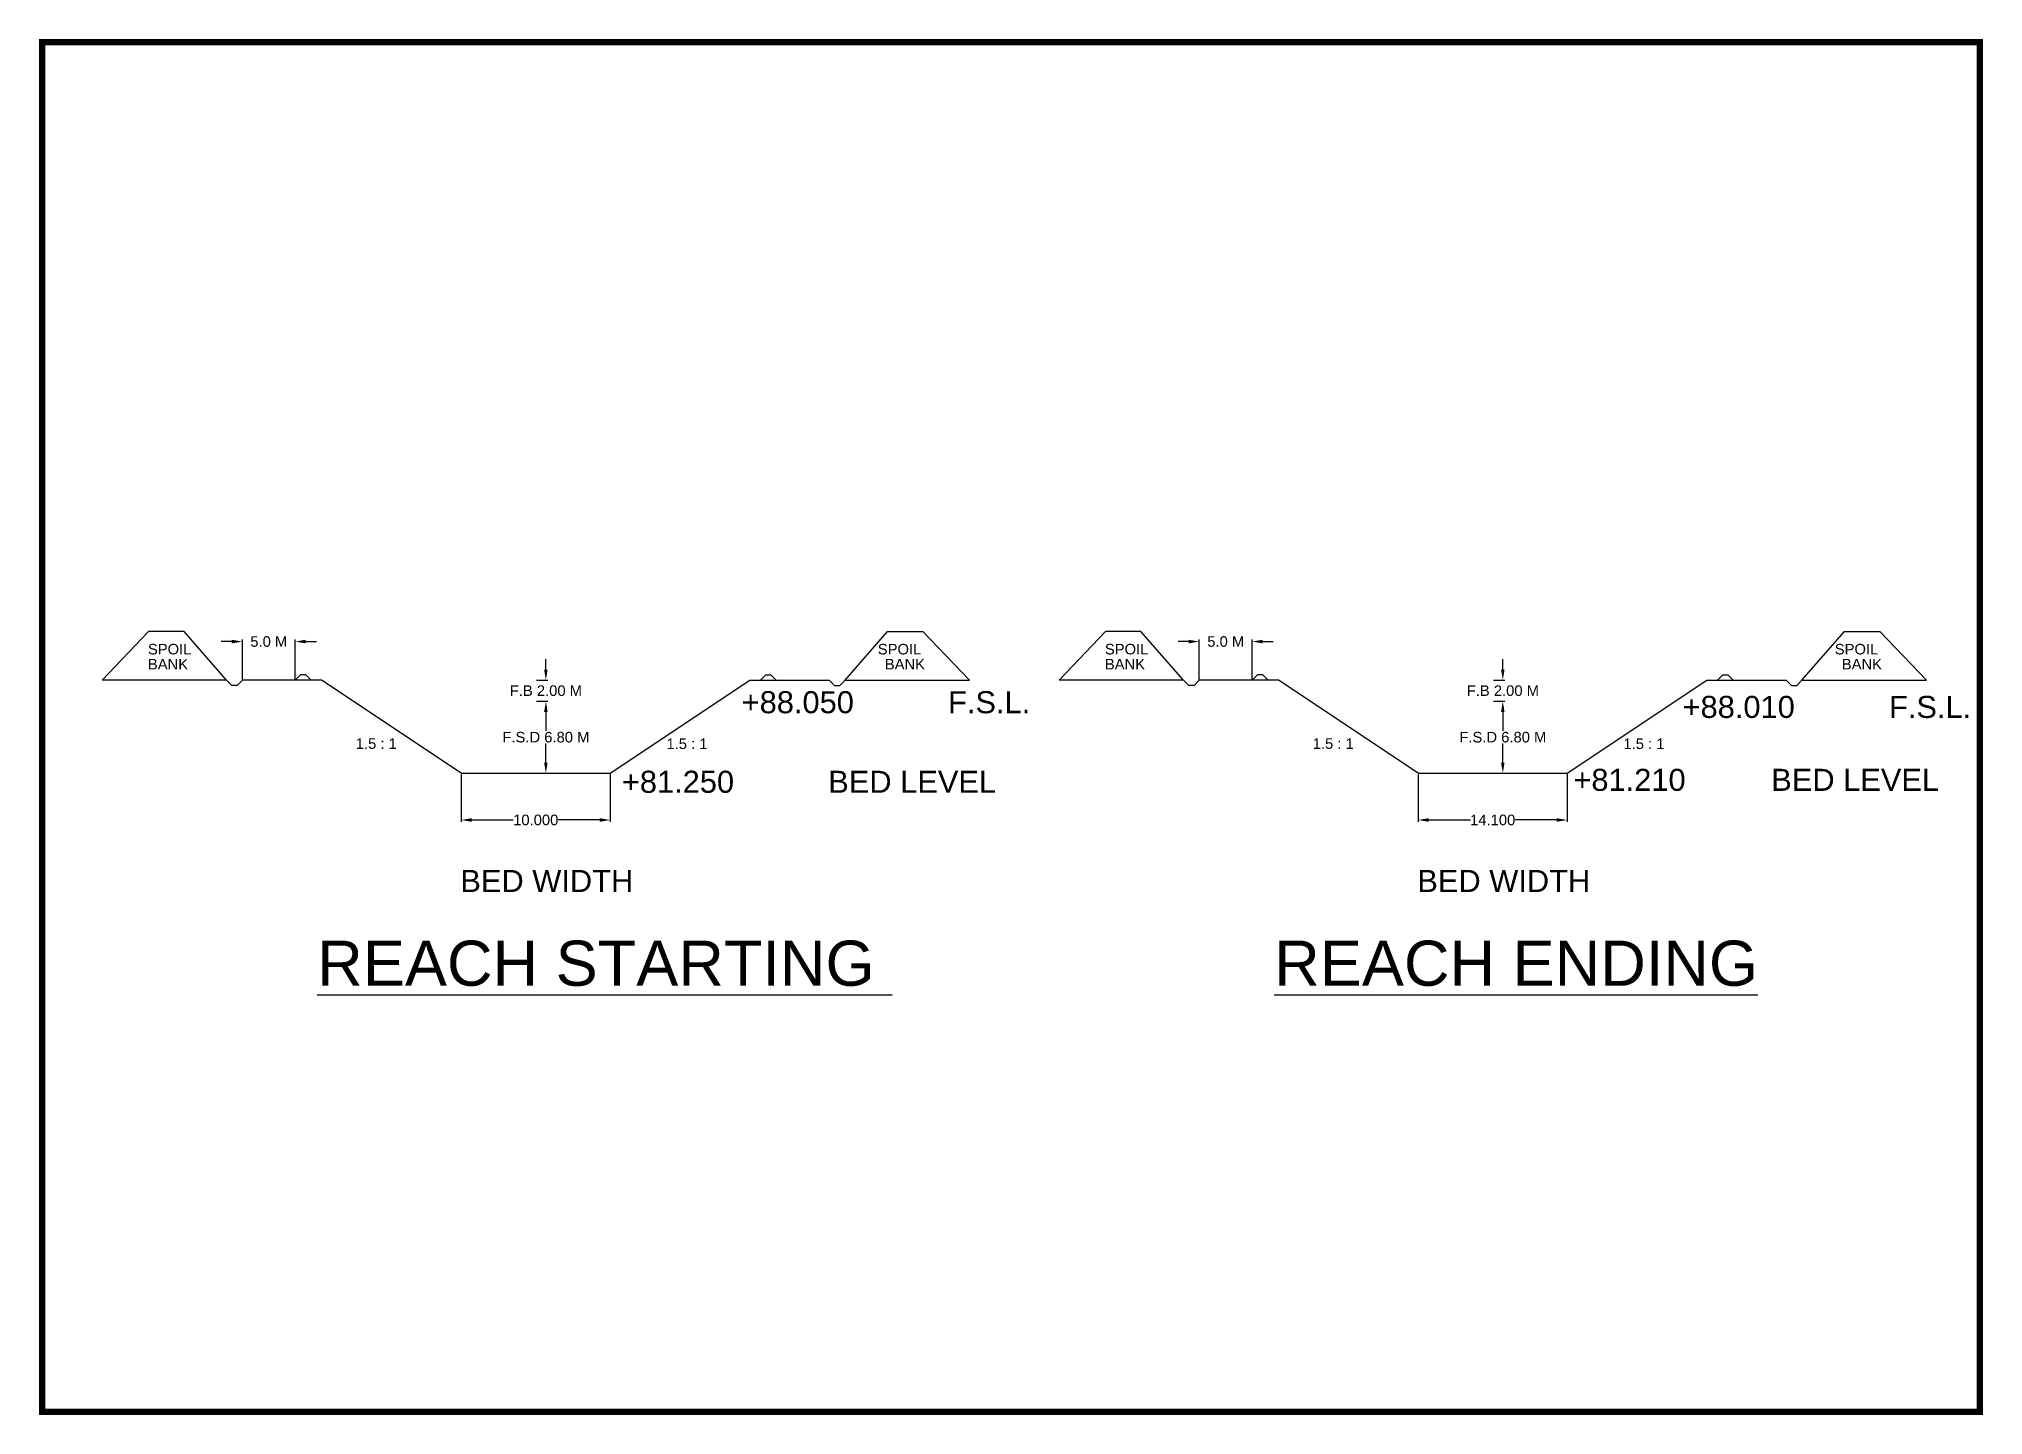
# Model space of a CAD drawing. Header units: inches. Extents: x 340 to 524, y -23 to 107.
import ezdxf

# ---------------------------------------------------------------- set-up
doc = ezdxf.new("R2010")
doc.units = ezdxf.units.IN
doc.header["$MEASUREMENT"] = 0
doc.layers.add('TEXT', color=5, linetype='Continuous')
doc.styles.get("Standard").update_dxf_attribs({"font": 'arial.ttf'})
doc.dimstyles.get("Standard").update_dxf_attribs({"dimtxt": 0.18, "dimasz": 0.18, "dimexe": 0.18, "dimexo": 0.0625, "dimgap": 0.09, "dimtad": 0, "dimtih": 1, "dimtoh": 1, "dimdec": 4, "dimzin": 0, "dimdsep": 46, "dimtxsty": 'Standard', "dimcen": 0.09, "dimadec": 0, "dimazin": 0, "dimtfac": 1, "dimtdec": 4, "dimtofl": 0, "dimtmove": 0, "dimatfit": 3, "dimfxl": 0, "dimtolj": 1, "dimtzin": 0, "dimarcsym": 0})

# ---------------------------------------------------------------- blocks, each defined once
blk = doc.blocks.new('*D11')
at = {"color": 0, "lineweight": -2}
for p, q in [((380.16, 37.46), (380.16, 32.97)), ((394.26, 37.52), (394.26, 32.97)), ((381.16, 33.15), (385.09, 33.15)), ((393.26, 33.15), (389.33, 33.15))]:
    blk.add_line(p, q, dxfattribs=at)
at = {"color": 0}
for points in [[(381.16, 33.32), (381.16, 32.98), (380.16, 33.15)], [(393.26, 33.32), (393.26, 32.98), (394.26, 33.15)]]:
    blk.add_solid(points, dxfattribs=at)
at = {"layer": 'Defpoints', "color": 0}
for p in [(380.16, 37.52), (394.26, 37.58), (394.26, 33.15)]:
    blk.add_point(p, dxfattribs=at)
at = {"color": 0, "insert": (387.21, 33.15), "char_height": 1, "attachment_point": 5}
blk.add_mtext('\\A1;10.000', dxfattribs=at)
blk = doc.blocks.new('*D15')
at = {"color": 0, "lineweight": -2}
for p, q in [((387.27, 44.38), (388.35, 44.38)), ((388.17, 43.38), (388.17, 41.59)), ((388.17, 38.58), (388.17, 40.38)), ((387.27, 37.58), (388.35, 37.58))]:
    blk.add_line(p, q, dxfattribs=at)
at = {"color": 0}
for points in [[(388, 43.38), (388.33, 43.38), (388.17, 44.38)], [(388, 38.58), (388.33, 38.58), (388.17, 37.58)]]:
    blk.add_solid(points, dxfattribs=at)
at = {"layer": 'Defpoints', "color": 0}
for p in [(387.21, 44.38), (388.17, 44.38), (387.21, 37.58)]:
    blk.add_point(p, dxfattribs=at)
at = {"color": 0, "insert": (388.17, 40.98), "char_height": 1, "attachment_point": 5}
blk.add_mtext('\\A1;F.S.D 6.80 M', dxfattribs=at)
blk = doc.blocks.new('*D12')
at = {"color": 0, "lineweight": -2}
for p, q in [((388.17, 47.38), (388.17, 48.38)), ((387.27, 46.38), (388.35, 46.38)), ((387.34, 44.38), (388.35, 44.38)), ((388.17, 43.38), (388.17, 42.38))]:
    blk.add_line(p, q, dxfattribs=at)
at = {"color": 0}
for points in [[(388, 47.38), (388.33, 47.38), (388.17, 46.38)], [(388, 43.38), (388.33, 43.38), (388.17, 44.38)]]:
    blk.add_solid(points, dxfattribs=at)
at = {"layer": 'Defpoints', "color": 0}
for p in [(387.21, 46.38), (388.17, 46.38), (387.27, 44.38)]:
    blk.add_point(p, dxfattribs=at)
at = {"color": 0, "insert": (388.17, 45.38), "char_height": 1, "attachment_point": 5}
blk.add_mtext('\\A1;F.B 2.00 M', dxfattribs=at)
blk = doc.blocks.new('*D16')
at = {"color": 0, "lineweight": -2}
for p, q in [((358.46, 50.03), (357.46, 50.03)), ((359.46, 46.45), (359.46, 50.21)), ((364.46, 46.45), (364.46, 50.21)), ((365.46, 50.03), (366.46, 50.03))]:
    blk.add_line(p, q, dxfattribs=at)
at = {"color": 0}
for points in [[(358.46, 50.2), (358.46, 49.86), (359.46, 50.03)], [(365.46, 50.2), (365.46, 49.86), (364.46, 50.03)]]:
    blk.add_solid(points, dxfattribs=at)
at = {"layer": 'Defpoints', "color": 0}
for p in [(364.46, 50.03), (359.46, 46.38), (364.46, 46.38)]:
    blk.add_point(p, dxfattribs=at)
at = {"color": 0, "insert": (361.96, 50.03), "char_height": 1, "attachment_point": 5}
blk.add_mtext('\\A1;5.0 M', dxfattribs=at)
blk = doc.blocks.new('*D13')
at = {"color": 0, "lineweight": -2}
for p, q in [((470.67, 37.46), (470.67, 32.97)), ((484.77, 37.52), (484.77, 32.97)), ((471.67, 33.15), (475.61, 33.15)), ((483.77, 33.15), (479.84, 33.15))]:
    blk.add_line(p, q, dxfattribs=at)
at = {"color": 0}
for points in [[(471.67, 33.32), (471.67, 32.98), (470.67, 33.15)], [(483.77, 33.32), (483.77, 32.98), (484.77, 33.15)]]:
    blk.add_solid(points, dxfattribs=at)
at = {"layer": 'Defpoints', "color": 0}
for p in [(470.67, 37.52), (484.77, 37.58), (484.77, 33.15)]:
    blk.add_point(p, dxfattribs=at)
at = {"color": 0, "insert": (477.72, 33.15), "char_height": 1, "attachment_point": 5}
blk.add_mtext('\\A1;14.100', dxfattribs=at)
blk = doc.blocks.new('*D17')
at = {"color": 0, "lineweight": -2}
for p, q in [((477.78, 44.38), (478.86, 44.38)), ((478.68, 43.38), (478.68, 41.59)), ((478.68, 38.58), (478.68, 40.38)), ((477.78, 37.58), (478.86, 37.58))]:
    blk.add_line(p, q, dxfattribs=at)
at = {"color": 0}
for points in [[(478.51, 43.38), (478.84, 43.38), (478.68, 44.38)], [(478.51, 38.58), (478.84, 38.58), (478.68, 37.58)]]:
    blk.add_solid(points, dxfattribs=at)
at = {"layer": 'Defpoints', "color": 0}
for p in [(477.72, 44.38), (478.68, 44.38), (477.72, 37.58)]:
    blk.add_point(p, dxfattribs=at)
at = {"color": 0, "insert": (478.68, 40.98), "char_height": 1, "attachment_point": 5}
blk.add_mtext('\\A1;F.S.D 6.80 M', dxfattribs=at)
blk = doc.blocks.new('*D14')
at = {"color": 0, "lineweight": -2}
for p, q in [((478.68, 47.38), (478.68, 48.38)), ((477.78, 46.38), (478.86, 46.38)), ((477.85, 44.38), (478.86, 44.38)), ((478.68, 43.38), (478.68, 42.38))]:
    blk.add_line(p, q, dxfattribs=at)
at = {"color": 0}
for points in [[(478.51, 47.38), (478.84, 47.38), (478.68, 46.38)], [(478.51, 43.38), (478.84, 43.38), (478.68, 44.38)]]:
    blk.add_solid(points, dxfattribs=at)
at = {"layer": 'Defpoints', "color": 0}
for p in [(477.72, 46.38), (478.68, 46.38), (477.78, 44.38)]:
    blk.add_point(p, dxfattribs=at)
at = {"color": 0, "insert": (478.68, 45.38), "char_height": 1, "attachment_point": 5}
blk.add_mtext('\\A1;F.B 2.00 M', dxfattribs=at)
blk = doc.blocks.new('*D18')
at = {"color": 0, "lineweight": -2}
for p, q in [((448.97, 50.03), (447.97, 50.03)), ((449.97, 46.45), (449.97, 50.21)), ((454.97, 46.45), (454.97, 50.21)), ((455.97, 50.03), (456.97, 50.03))]:
    blk.add_line(p, q, dxfattribs=at)
at = {"color": 0}
for points in [[(448.97, 50.2), (448.97, 49.86), (449.97, 50.03)], [(455.97, 50.2), (455.97, 49.86), (454.97, 50.03)]]:
    blk.add_solid(points, dxfattribs=at)
at = {"layer": 'Defpoints', "color": 0}
for p in [(454.97, 50.03), (449.97, 46.38), (454.97, 46.38)]:
    blk.add_point(p, dxfattribs=at)
at = {"color": 0, "insert": (452.47, 50.03), "char_height": 1, "attachment_point": 5}
blk.add_mtext('\\A1;5.0 M', dxfattribs=at)

msp = doc.modelspace()

# ---------------------------------------------------------------- linework, layer by layer
at = {"color": 106}
for p, q in [((350.59474, 50.99381), (346.19411, 46.38385)), ((353.94324, 50.99381), (350.59474, 50.99381)), ((357.96008, 46.38385), (353.94324, 50.99381)), ((416.46008, 46.38385), (420.47692, 50.99381)), ((420.47692, 50.99381), (423.82542, 50.99381)), ((423.82542, 50.99381), (428.22604, 46.38385)), ((441.10683, 50.99381), (436.7062, 46.38385)), ((444.45533, 50.99381), (441.10683, 50.99381)), ((448.47217, 46.38385), (444.45533, 50.99381)), ((506.97217, 46.38385), (510.98901, 50.99381)), ((510.98901, 50.99381), (514.33751, 50.99381)), ((514.33751, 50.99381), (518.73814, 46.38385)), ((357.96008, 46.38385), (346.19411, 46.38385)), ((358.46008, 45.88385), (357.96008, 46.38385)), ((358.96008, 45.88385), (359.46008, 46.38385)), ((366.96008, 46.38385), (359.46008, 46.38385)), ((364.96008, 46.88385), (364.46008, 46.38385)), ((365.46008, 46.88385), (364.96008, 46.88385)), ((365.46008, 46.88385), (365.96008, 46.38385)), ((380.16008, 37.58385), (366.96008, 46.38385)), ((394.26008, 37.58385), (407.46008, 46.38385)), ((407.46008, 46.38385), (414.96008, 46.38385)), ((408.96008, 46.88385), (408.46008, 46.38385)), ((408.96008, 46.88385), (409.46008, 46.88385)), ((409.46008, 46.88385), (409.96008, 46.38385)), ((415.46008, 45.88385), (414.96008, 46.38385)), ((415.96008, 45.88385), (416.46008, 46.38385)), ((416.46008, 46.38385), (428.22604, 46.38385)), ((448.47217, 46.38385), (436.7062, 46.38385)), ((448.97217, 45.88385), (448.47217, 46.38385)), ((449.47217, 45.88385), (449.97217, 46.38385)), ((457.47217, 46.38385), (449.97217, 46.38385)), ((455.47217, 46.88385), (454.97217, 46.38385)), ((455.97217, 46.88385), (455.47217, 46.88385)), ((455.97217, 46.88385), (456.47217, 46.38385)), ((470.67217, 37.58385), (457.47217, 46.38385)), ((484.77217, 37.58385), (497.97217, 46.38385)), ((497.97217, 46.38385), (505.47217, 46.38385)), ((499.47217, 46.88385), (498.97217, 46.38385)), ((499.47217, 46.88385), (499.97217, 46.88385)), ((499.97217, 46.88385), (500.47217, 46.38385)), ((505.97217, 45.88385), (505.47217, 46.38385)), ((506.47217, 45.88385), (506.97217, 46.38385)), ((506.97217, 46.38385), (518.73814, 46.38385)), ((358.96008, 45.88385), (358.46008, 45.88385)), ((415.46008, 45.88385), (415.96008, 45.88385)), ((449.47217, 45.88385), (448.97217, 45.88385)), ((505.97217, 45.88385), (506.47217, 45.88385)), ((380.16008, 37.58385), (394.26008, 37.58385)), ((470.67217, 37.58385), (484.77217, 37.58385))]:
    msp.add_line(p, q, dxfattribs=at)
at = {"layer": 'TEXT', "lineweight": 25, "ltscale": 0.2, "const_width": 0.61707}
msp.add_lwpolyline([(340.52455, 106.74004), (523.79554, 106.74004), (523.79554, -22.84551), (340.52455, -22.84551)], close=True, dxfattribs=at)

# ---------------------------------------------------------------- texts
at = {"color": 106}
for s, p in [('SPOIL', (350.52711, 48.81218)), ('SPOIL', (419.55971, 48.81218)), ('SPOIL', (441.0392, 48.81218)), ('SPOIL', (510.0718, 48.81218)), ('BANK', (350.52711, 47.39014)), ('BANK', (420.22638, 47.39014)), ('BANK', (441.0392, 47.39014)), ('BANK', (510.73847, 47.39014)), ('1.5 : 1', (370.18841, 39.88034)), ('1.5 : 1', (399.57255, 39.86191)), ('1.5 : 1', (460.7005, 39.88034)), ('1.5 : 1', (490.08464, 39.86191))]:
    msp.add_text(s, height=1, dxfattribs=at).set_placement(p)
at = {"layer": 'TEXT', "color": 106, "lineweight": 25, "ltscale": 0.2}
for s, height, p in [('+88.050           F.S.L.', 2.0864248, (406.68455, 43.25013)), ('+88.010           F.S.L.', 2.0864248, (495.67762, 42.8049)), ('+81.250           BED LEVEL', 2.0864248, (395.35349, 35.72215)), ('+81.210          BED LEVEL', 2.0864248, (485.35219, 35.90571)), ('BED WIDTH', 2.086425, (380.07939, 26.33887)), ('BED WIDTH', 2.086425, (470.59148, 26.33887)), ('%%UREACH STARTING ', 4.2719994, (366.54443, 17.46401)), ('%%UREACH ENDING', 4.2719994, (457.05652, 17.46401))]:
    msp.add_text(s, height=height, dxfattribs=at).set_placement(p)

# ---------------------------------------------------------------- dimensions: what is measured, and where the dimension line sits
at = {"color": 106}
for base, p1, p2, text, picture, middle in [((364.46008, 50.02853), (359.46008, 46.38385), (364.46008, 46.38385), '5.0 M', '*D16', (361.96008, 50.02853)), ((454.97217, 50.02853), (449.97217, 46.38385), (454.97217, 46.38385), '5.0 M', '*D18', (452.47217, 50.02853)), ((394.26008, 33.15061), (380.16008, 37.52135), (394.26008, 37.58385), '10.000', '*D11', (387.21008, 33.15061)), ((484.77217, 33.15061), (470.67217, 37.52135), (484.77217, 37.58385), '14.100', '*D13', (477.72217, 33.15061))]:
    dim = msp.add_linear_dim(base=base, p1=p1, p2=p2, text=text, dimstyle='Standard', override={"dimtxt": 1, "dimasz": 1}, dxfattribs=at)
    dim.commit()
    dim.dimension.update_dxf_attribs({"geometry": picture, "text_midpoint": middle})
for base, p1, p2, text, picture, middle in [((388.16616, 46.38385), (387.27258, 44.38385), (387.21008, 46.38385), 'F.B 2.00 M', '*D12', (388.16616, 45.38385)), ((478.67825, 46.38385), (477.78467, 44.38385), (477.72217, 46.38385), 'F.B 2.00 M', '*D14', (478.67825, 45.38385)), ((388.16616, 44.38385), (387.21008, 37.58385), (387.21008, 44.38385), 'F.S.D 6.80 M', '*D15', (388.16616, 40.98385)), ((478.67825, 44.38385), (477.72217, 37.58385), (477.72217, 44.38385), 'F.S.D 6.80 M', '*D17', (478.67825, 40.98385))]:
    dim = msp.add_linear_dim(base=base, p1=p1, p2=p2, angle=90, text=text, dimstyle='Standard', override={"dimtxt": 1, "dimasz": 1}, dxfattribs=at)
    dim.commit()
    dim.dimension.update_dxf_attribs({"geometry": picture, "text_midpoint": middle})

doc.saveas('drawing.dxf')
